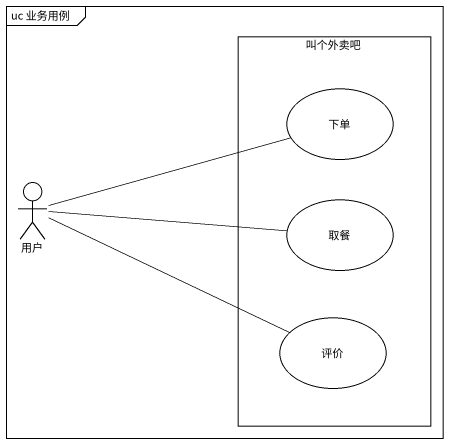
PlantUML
@startuml
mainframe uc 业务用例
rectangle 叫个外卖吧 {
  usecase 下单
  usecase 取餐
  usecase 评价
}
actor 用户
用户 -right- 下单
用户 -right- 取餐
用户 -right- 评价
@enduml
